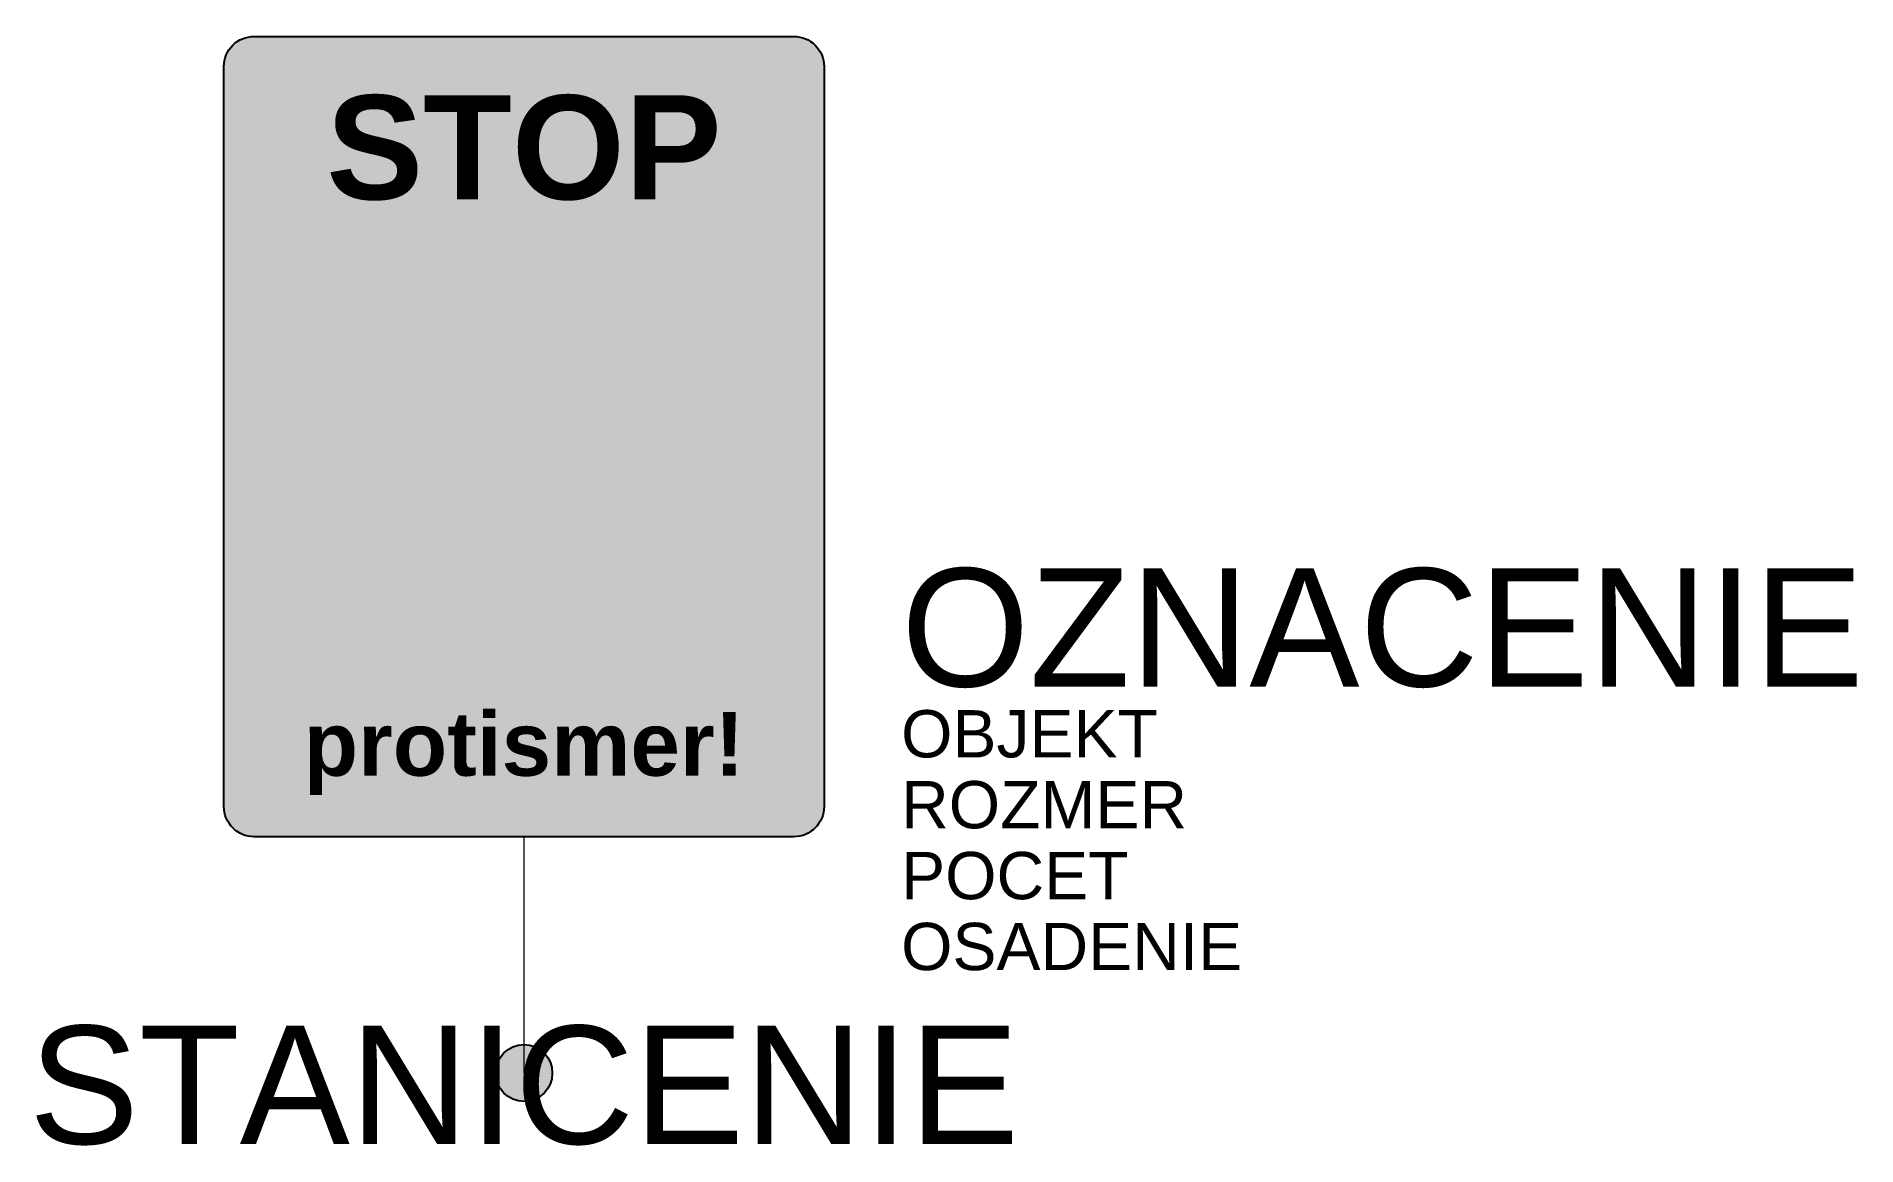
# Model space of a CAD drawing. Header units: metres. Extents: x -10.3 to 28.2, y -1.5 to 21.9.
import ezdxf
from ezdxf.enums import TextEntityAlignment as Align

# ---------------------------------------------------------------- set-up
doc = ezdxf.new("R2010")
doc.units = ezdxf.units.M
doc.layers.get('Defpoints').update_dxf_attribs({"color": 140, "lineweight": 5})
doc.styles.add('DZ', font='arialbd.ttf')
doc.styles.get("Standard").update_dxf_attribs({"font": 'arial.ttf'})

msp = doc.modelspace()

# ---------------------------------------------------------------- hatches: boundary and pattern name
at = {"true_color": 0x828282}
h = msp.add_hatch(color=8, dxfattribs=at)
h.dxf.hatch_style = 1
h.paths.add_polyline_path([(6.35, 21.297, 0.198756), (6.164, 21.745, 0.198346), (5.71, 21.931), (-5.714, 21.931, 0.196596), (-6.164, 21.745, 0.199261), (-6.35, 21.296), (-6.35, 5.636, 0.196597), (-6.164, 5.186, 0.198345), (-5.71, 5), (5.714, 5, 0.196597), (6.164, 5.186, 0.198345), (6.35, 5.64)])
at = {"true_color": 0x9b9b9b}
h = msp.add_hatch(color=253, dxfattribs=at)
h.dxf.hatch_style = 1
h.paths.add_polyline_path([(5.714, 21.772), (-5.721, 21.772, 0.198522), (-6.05, 21.633, 0.201476), (-6.191, 21.292), (-6.191, 5.636, 0.199225), (-6.05, 5.298, 0.198426), (-5.714, 5.159), (5.714, 5.159, 0.196557), (6.05, 5.298, 0.200244), (6.191, 5.638), (6.191, 21.297, 0.198574), (6.05, 21.633, 0.200827)])
h.paths.add_polyline_path([(5.713, 21.562, -0.414212), (5.978, 21.297), (5.978, 5.636, -0.446486), (5.714, 5.372), (-5.713, 5.372, -0.414214), (-5.978, 5.636), (-5.978, 21.296, -0.414214), (-5.714, 21.562)], flags=16)
h = msp.add_hatch(color=253, dxfattribs=at)
h.dxf.hatch_style = 1
edge = h.paths.add_edge_path()
edge.add_spline(control_points=[(2.213, 9.668), (2.674, 10.519), (3.147, 11.354), (3.888, 11.991)], knot_values=[18.400372, 18.400372, 18.400372, 18.400372, 19.400372, 19.400372, 19.400372, 19.400372], weights=[1, 1, 1, 1], degree=3, periodic=0)
edge.add_spline(control_points=[(3.888, 11.991), (3.991, 12.078), (4.061, 12.239), (4.101, 12.38)], knot_values=[19.400372, 19.400372, 19.400372, 19.400372, 20.400372, 20.400372, 20.400372, 20.400372], weights=[1, 1, 1, 1], degree=3, periodic=0)
edge.add_spline(control_points=[(4.101, 12.38), (4.22, 12.772), (3.918, 13.122), (3.534, 13.023)], knot_values=[20.400372, 20.400372, 20.400372, 20.400372, 21.400372, 21.400372, 21.400372, 21.400372], weights=[1, 1, 1, 1], degree=3, periodic=0)
edge.add_spline(control_points=[(3.534, 13.023), (2.912, 12.86), (2.376, 12.551), (1.985, 12.002)], knot_values=[21.400372, 21.400372, 21.400372, 21.400372, 22.400372, 22.400372, 22.400372, 22.400372], weights=[1, 1, 1, 1], degree=3, periodic=0)
edge.add_spline(control_points=[(1.985, 12.002), (1.924, 11.919), (1.857, 11.841), (1.794, 11.762)], knot_values=[22.400372, 22.400372, 22.400372, 22.400372, 23.400372, 23.400372, 23.400372, 23.400372], weights=[1, 1, 1, 1], degree=3, periodic=0)
edge.add_spline(control_points=[(1.794, 11.762), (1.745, 12.011), (1.745, 12.235), (1.749, 12.463)], knot_values=[23.400372, 23.400372, 23.400372, 23.400372, 24.400372, 24.400372, 24.400372, 24.400372], weights=[1, 1, 1, 1], degree=3, periodic=0)
edge.add_spline(control_points=[(1.749, 12.463), (1.773, 13.795), (1.797, 15.127), (1.821, 16.459)], knot_values=[24.400372, 24.400372, 24.400372, 24.400372, 25.400372, 25.400372, 25.400372, 25.400372], weights=[1, 1, 1, 1], degree=3, periodic=0)
edge.add_spline(control_points=[(1.821, 16.459), (1.83, 16.844), (1.633, 17.127), (1.337, 17.131)], knot_values=[25.400372, 25.400372, 25.400372, 25.400372, 26.400372, 26.400372, 26.400372, 26.400372], weights=[1, 1, 1, 1], degree=3, periodic=0)
edge.add_spline(control_points=[(1.337, 17.131), (0.856, 17.138), (0.697, 16.981), (0.643, 16.571)], knot_values=[26.400372, 26.400372, 26.400372, 26.400372, 27.400372, 27.400372, 27.400372, 27.400372], weights=[1, 1, 1, 1], degree=3, periodic=0)
edge.add_spline(control_points=[(0.643, 16.571), (0.6, 16.222), (0.585, 15.87), (0.564, 15.518)], knot_values=[27.400372, 27.400372, 27.400372, 27.400372, 28.400372, 28.400372, 28.400372, 28.400372], weights=[1, 1, 1, 1], degree=3, periodic=0)
edge.add_spline(control_points=[(0.564, 15.518), (0.541, 15.155), (0.523, 14.791), (0.508, 14.428)], knot_values=[28.400372, 28.400372, 28.400372, 28.400372, 28.424948, 28.424948, 28.424948, 28.424948], weights=[1, 0.99995, 0.99995, 1], degree=3, periodic=0)
edge.add_spline(control_points=[(0.508, 14.428), (0.485, 14.428), (0.461, 14.428), (0.437, 14.428)], knot_values=[28.424948, 28.424948, 28.424948, 28.424948, 29.424948, 29.424948, 29.424948, 29.424948], weights=[1, 1, 1, 1], degree=3, periodic=0)
edge.add_spline(control_points=[(0.437, 14.428), (0.39, 15.375), (0.35, 16.324), (0.316, 17.272)], knot_values=[29.424948, 29.424948, 29.424948, 29.424948, 29.438914, 29.438914, 29.438914, 29.438914], weights=[1, 0.999984, 0.999984, 1], degree=3, periodic=0)
edge.add_spline(control_points=[(0.316, 17.272), (0.309, 17.458), (0.269, 17.664), (0.181, 17.823)], knot_values=[29.438914, 29.438914, 29.438914, 29.438914, 30.438914, 30.438914, 30.438914, 30.438914], weights=[1, 1, 1, 1], degree=3, periodic=0)
edge.add_spline(control_points=[(0.181, 17.823), (0.144, 17.889), (0.094, 17.947), (0.034, 17.993)], knot_values=[30.438914, 30.438914, 30.438914, 30.438914, 30.830119, 30.830119, 30.830119, 30.830119], weights=[1, 0.987287, 0.987287, 1], degree=3, periodic=0)
edge.add_spline(control_points=[(0.034, 17.993), (-0.11, 18.09), (-0.284, 18.094), (-0.439, 18.009)], knot_values=[30.830119, 30.830119, 30.830119, 30.830119, 31.830119, 31.830119, 31.830119, 31.830119], weights=[1, 1, 1, 1], degree=3, periodic=0)
edge.add_spline(control_points=[(-0.439, 18.009), (-0.511, 17.964), (-0.567, 17.906), (-0.614, 17.828)], knot_values=[31.830119, 31.830119, 31.830119, 31.830119, 32.830119, 32.830119, 32.830119, 32.830119], weights=[1, 1, 1, 1], degree=3, periodic=0)
edge.add_spline(control_points=[(-0.614, 17.828), (-0.701, 17.682), (-0.746, 17.496), (-0.757, 17.321)], knot_values=[32.830119, 32.830119, 32.830119, 32.830119, 33.830119, 33.830119, 33.830119, 33.830119], weights=[1, 1, 1, 1], degree=3, periodic=0)
edge.add_spline(control_points=[(-0.757, 17.321), (-0.806, 16.563), (-0.847, 15.805), (-0.88, 15.046)], knot_values=[0, 0, 0, 0, 0.0206, 0.0206, 0.0206, 0.0206], weights=[1, 0.999965, 0.999965, 1], degree=3, periodic=0)
edge.add_spline(control_points=[(-0.88, 15.046), (-0.896, 14.793), (-0.91, 14.54), (-0.925, 14.286)], knot_values=[0.0206, 0.0206, 0.0206, 0.0206, 0.023233, 0.023233, 0.023233, 0.023233], weights=[1, 0.999999, 0.999999, 1], degree=3, periodic=0)
edge.add_spline(control_points=[(-0.925, 14.286), (-0.961, 14.349), (-0.972, 14.365), (-0.977, 14.383)], knot_values=[0.023233, 0.023233, 0.023233, 0.023233, 1.023233, 1.023233, 1.023233, 1.023233], weights=[1, 1, 1, 1], degree=3, periodic=0)
edge.add_spline(control_points=[(-0.977, 14.383), (-1.031, 14.862), (-1.086, 15.341), (-1.14, 15.821)], knot_values=[1.023233, 1.023233, 1.023233, 1.023233, 2.023233, 2.023233, 2.023233, 2.023233], weights=[1, 1, 1, 1], degree=3, periodic=0)
edge.add_spline(control_points=[(-1.14, 15.821), (-1.185, 16.197), (-1.216, 16.576), (-1.281, 16.947)], knot_values=[2.023233, 2.023233, 2.023233, 2.023233, 3.023233, 3.023233, 3.023233, 3.023233], weights=[1, 1, 1, 1], degree=3, periodic=0)
edge.add_spline(control_points=[(-1.281, 16.947), (-1.328, 17.234), (-1.521, 17.416), (-1.716, 17.424)], knot_values=[3.023233, 3.023233, 3.023233, 3.023233, 4.023233, 4.023233, 4.023233, 4.023233], weights=[1, 1, 1, 1], degree=3, periodic=0)
edge.add_spline(control_points=[(-1.716, 17.424), (-1.92, 17.429), (-2.13, 17.248), (-2.182, 16.961)], knot_values=[4.023233, 4.023233, 4.023233, 4.023233, 5.023233, 5.023233, 5.023233, 5.023233], weights=[1, 1, 1, 1], degree=3, periodic=0)
edge.add_spline(control_points=[(-2.182, 16.961), (-2.22, 16.731), (-2.232, 16.497), (-2.217, 16.264)], knot_values=[5.023233, 5.023233, 5.023233, 5.023233, 5.25388, 5.25388, 5.25388, 5.25388], weights=[1, 0.995572, 0.995572, 1], degree=3, periodic=0)
edge.add_spline(control_points=[(-2.217, 16.264), (-2.186, 15.72), (-2.126, 15.178), (-2.083, 14.636)], knot_values=[5.25388, 5.25388, 5.25388, 5.25388, 6.25388, 6.25388, 6.25388, 6.25388], weights=[1, 1, 1, 1], degree=3, periodic=0)
edge.add_spline(control_points=[(-2.083, 14.636), (-2.061, 14.352), (-2.04, 14.068), (-2.018, 13.785)], knot_values=[6.25388, 6.25388, 6.25388, 6.25388, 7.25388, 7.25388, 7.25388, 7.25388], weights=[1, 1, 1, 1], degree=3, periodic=0)
edge.add_spline(control_points=[(-2.018, 13.785), (-2.303, 14.188), (-2.533, 14.602), (-2.784, 15.003)], knot_values=[7.25388, 7.25388, 7.25388, 7.25388, 8.25388, 8.25388, 8.25388, 8.25388], weights=[1, 1, 1, 1], degree=3, periodic=0)
edge.add_spline(control_points=[(-2.784, 15.003), (-2.889, 15.169), (-3.017, 15.328), (-3.16, 15.451)], knot_values=[8.25388, 8.25388, 8.25388, 8.25388, 9.25388, 9.25388, 9.25388, 9.25388], weights=[1, 1, 1, 1], degree=3, periodic=0)
edge.add_spline(control_points=[(-3.16, 15.451), (-3.308, 15.581), (-3.492, 15.583), (-3.655, 15.447)], knot_values=[9.25388, 9.25388, 9.25388, 9.25388, 10.25388, 10.25388, 10.25388, 10.25388], weights=[1, 1, 1, 1], degree=3, periodic=0)
edge.add_spline(control_points=[(-3.655, 15.447), (-3.814, 15.315), (-3.855, 15.144), (-3.754, 14.929)], knot_values=[10.25388, 10.25388, 10.25388, 10.25388, 11.25388, 11.25388, 11.25388, 11.25388], weights=[1, 1, 1, 1], degree=3, periodic=0)
edge.add_spline(control_points=[(-3.754, 14.929), (-3.568, 14.519), (-3.384, 14.105), (-3.172, 13.706)], knot_values=[11.25388, 11.25388, 11.25388, 11.25388, 12.25388, 12.25388, 12.25388, 12.25388], weights=[1, 1, 1, 1], degree=3, periodic=0)
edge.add_spline(control_points=[(-3.172, 13.706), (-2.845, 13.088), (-2.692, 12.43), (-2.614, 11.737)], knot_values=[12.25388, 12.25388, 12.25388, 12.25388, 13.25388, 13.25388, 13.25388, 13.25388], weights=[1, 1, 1, 1], degree=3, periodic=0)
edge.add_spline(control_points=[(-2.614, 11.737), (-2.553, 11.177), (-2.451, 10.622), (-2.309, 10.076)], knot_values=[13.25388, 13.25388, 13.25388, 13.25388, 13.400372, 13.400372, 13.400372, 13.400372], weights=[1, 0.998212, 0.998212, 1], degree=3, periodic=0)
edge.add_spline(control_points=[(-2.309, 10.076), (-2.155, 9.491), (-1.772, 9.112), (-1.176, 8.976)], knot_values=[13.400372, 13.400372, 13.400372, 13.400372, 14.400372, 14.400372, 14.400372, 14.400372], weights=[1, 1, 1, 1], degree=3, periodic=0)
edge.add_spline(control_points=[(-1.176, 8.976), (-0.898, 8.911), (-0.634, 8.761), (-0.358, 8.669)], knot_values=[14.400372, 14.400372, 14.400372, 14.400372, 15.400372, 15.400372, 15.400372, 15.400372], weights=[1, 1, 1, 1], degree=3, periodic=0)
edge.add_spline(control_points=[(-0.358, 8.669), (-0.175, 8.606), (0.025, 8.528), (0.208, 8.548)], knot_values=[15.400372, 15.400372, 15.400372, 15.400372, 16.400372, 16.400372, 16.400372, 16.400372], weights=[1, 1, 1, 1], degree=3, periodic=0)
edge.add_spline(control_points=[(0.208, 8.548), (0.86, 8.624), (1.411, 8.965), (1.933, 9.354)], knot_values=[16.400372, 16.400372, 16.400372, 16.400372, 17.400372, 17.400372, 17.400372, 17.400372], weights=[1, 1, 1, 1], degree=3, periodic=0)
edge.add_spline(control_points=[(1.933, 9.354), (2.045, 9.437), (2.148, 9.549), (2.213, 9.668)], knot_values=[17.400372, 17.400372, 17.400372, 17.400372, 18.400372, 18.400372, 18.400372, 18.400372], weights=[1, 1, 1, 1], degree=3, periodic=0)
at = {"true_color": 0xf1efea, "transparency": 33554687}
msp.add_hatch(color=7, dxfattribs=at).paths.add_polyline_path([(1.481, 11.032, 0.199012), (0.97, 12.266), (0.97, 12.266, 0.200045), (-0.264, 12.779), (-0.264, 12.779, 0.200045), (-1.498, 12.266), (-1.498, 12.266, 0.200045), (-2.011, 11.032), (-2.011, 11.032, 0.200045), (-1.498, 9.798), (-1.498, 9.798, 0.199012), (-0.264, 9.287), (-0.264, 9.287, 0.199012), (0.97, 9.798), (0.97, 9.798, 0.199012)])
at = {"true_color": 0x828282, "transparency": 33554687}
msp.add_hatch(color=8, dxfattribs=at).paths.add_polyline_path([(1.393, 11.032, 0.199172), (0.907, 12.206), (0.907, 12.206, 0.199497), (-0.264, 12.692), (-0.264, 12.692, 0.199172), (-1.438, 12.206), (-1.438, 12.206, 0.199172), (-1.924, 11.032), (-1.924, 11.032, 0.199497), (-1.438, 9.86), (-1.438, 9.86, 0.199172), (-0.264, 9.374), (-0.264, 9.374, 0.199497), (0.907, 9.86), (0.907, 9.86, 0.199497)])
h = msp.add_hatch(color=0)
h.dxf.hatch_style = 1
h.paths.add_polyline_path([(0.6, 0, 1), (-0.6, 0, 1)])

# ---------------------------------------------------------------- linework, layer by layer
at = {"lineweight": 9}
msp.add_line((0, 5), (0, 2.5), dxfattribs=at)
at = {"color": 0, "lineweight": 9}
msp.add_line((0, 2.5), (0, 0), dxfattribs=at)
at = {"color": 8, "true_color": 0x828282}
msp.add_lwpolyline([(6.164, 21.745, -0.198756), (6.35, 21.297), (6.35, 5.636, -0.196597), (6.164, 5.186, -0.196597), (5.714, 5), (-5.714, 5, -0.196597), (-6.164, 5.186, -0.196597), (-6.35, 5.636), (-6.35, 21.297, -0.198757), (-6.164, 21.745, -0.196596), (-5.714, 21.931), (5.714, 21.931, -0.196597)], format="xyb", close=True, dxfattribs=at)
at = {"color": 0}
msp.add_circle((0, 0), 0.6, dxfattribs=at)
at = {"color": 7, "true_color": 0xf1efea, "transparency": 33554687}
msp.add_solid([(-1.749, 10.77), (1.218, 10.77), (-1.749, 11.294), (1.218, 11.294)], dxfattribs=at)

# ---------------------------------------------------------------- texts
at = {"color": 253, "true_color": 0x9b9b9b, "style": 'DZ'}
for s, height, p in [('STOP', 2.2, (0, 19.585)), ('protismer!', 1.35, (0, 6.964))]:
    msp.add_text(s, height=height, dxfattribs=at).set_placement(p, align=Align.MIDDLE_CENTER)
msp.add_attdef('OZNACENIE', (7.982, 8.177), '344', height=2.5)
msp.add_attdef('STANICENIE', text='', height=2.5).set_placement((0, 1), align=Align.TOP_CENTER)
at = {"layer": 'Defpoints'}
for tag, p, s in [('OBJEKT', (7.982, 6.677), 'Jestvujúci'), ('ROZMER', (7.982, 5.177), '1600x1200'), ('POCET', (7.982, 3.677), ''), ('OSADENIE', (7.982, 2.177), '')]:
    msp.add_attdef(tag, p, s, height=1, dxfattribs=at)

doc.saveas('drawing.dxf')
